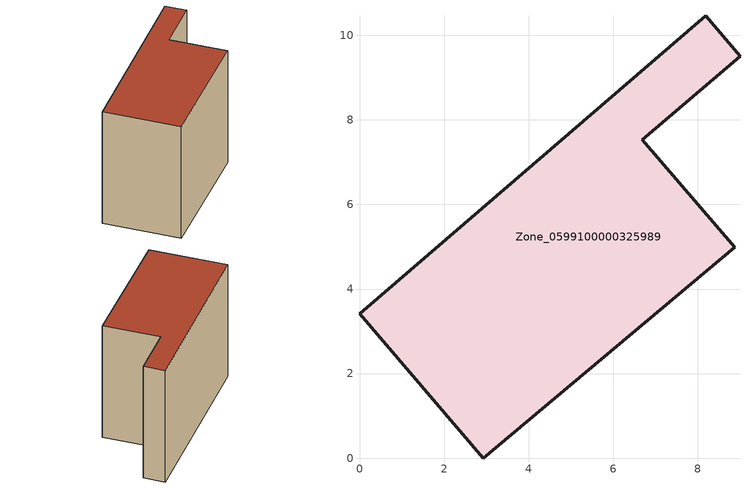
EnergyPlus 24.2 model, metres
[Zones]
Zone_0599100000325989
 floor ground (C_G): 0,3.41 8.19,10.46 9,9.51 6.69,7.53 8.87,4.99 2.93,0 z0
 wall outside (C_F): 2.93,0 8.87,4.99 6.69,7.53 9,9.51 8.19,10.46 0,3.41 2.93,0 z0:7.29
 roof outside (C_R): 8.19,10.46 0,3.41 2.93,0 8.87,4.99 6.69,7.53 9,9.51 z7.29
[BUILDING]
Pand.0599100000325989: North Axis=0; Terrain=City; Loads Convergence Tolerance Value=0.04; Temperature Convergence Tolerance Value=0.4; Solar Distribution=FullExterior; Maximum Number of Warmup Days=25; Minimum Number of Warmup Days=1
[Site:Location]
Rotterdam.The.Hague.AP_ZH_NLD Design_Conditions: Latitude=51.96; Longitude=4.45; Time Zone=1; Elevation=-4.5
[SITE:GROUNDTEMPERATURE:BUILDINGSURFACE]
18, 18, 18, 18, 18, 18, 18, 18, 18, 18, 18, 18
[MATERIAL] Thermal Absorptance=0.9; Solar Absorptance=0.7; Visible Absorptance=0.7
Name | Roughness | Thickness | Conductivity | Density | Specific Heat
G.TI.1946 | MediumSmooth | 0.15 | 1 | 540 | 1210
F.TI.1946 | Rough | 0.3 | 0.857143 | 1920 | 840
R.TI.1946 | MediumRough | 0.2 | 0.1 | 1500 | 1000
[CONSTRUCTION]
C_G: G.TI.1946
C_F: F.TI.1946
C_R: R.TI.1946
[ZONE]
Zone_0599100000325989: Type=1; Multiplier=1; Ceiling Height=Autocalculate; Volume=Autocalculate; Floor Area=autocalculate; Part of Total Floor Area=Yes
[ZONEINFILTRATION:DESIGNFLOWRATE]
Infil_Zone_0599100000325989: Zone or ZoneList or Space or SpaceList=Zone_0599100000325989; Schedule=AlwaysOn; Design Flow Rate Calculation Method=Flow/Area; Flow Rate per Floor Area=0.003; Constant Term Coefficient=1; Temperature Term Coefficient=0; Velocity Term Coefficient=0; Velocity Squared Term Coefficient=0
[HVACTEMPLATE:ZONE:IDEALLOADSAIRSYSTEM]
Zone_0599100000325989: Maximum Heating Supply Air Temperature=50; Minimum Cooling Supply Air Temperature=13; Maximum Heating Supply Air Humidity Ratio=0.0156; Minimum Cooling Supply Air Humidity Ratio=0.0077; Heating Limit=NoLimit; Cooling Limit=NoLimit; Dehumidification Control Type=ConstantSensibleHeatRatio; Cooling Sensible Heat Ratio=0.7; Dehumidification Setpoint=60; Humidification Control Type=None; Humidification Setpoint=30; Outdoor Air Method=None; Outdoor Air Flow Rate per Person=0.00944; Outdoor Air Flow Rate per Zone Floor Area=0; Outdoor Air Flow Rate per Zone=0; Demand Controlled Ventilation Type=None; Outdoor Air Economizer Type=NoEconomizer; Heat Recovery Type=None; Sensible Heat Recovery Effectiveness=0.7; Latent Heat Recovery Effectiveness=0.65
[ZONECONTROL:THERMOSTAT]
ThermostatControl_Zone_0599100000325989: Zone or ZoneList=Zone_0599100000325989; Control Type Schedule=DualSetpointControlType; Control 1=Thermostat_Zone_0599100000325989; Temperature Difference Between Cutout And Setpoint=0
[THERMOSTATSETPOINT:DUALSETPOINT]
Thermostat_Zone_0599100000325989: Heating Setpoint Temperature Schedule=HeatingSetpoint_Zone_0599100000325989; Cooling Setpoint Temperature Schedule=CoolingSetpoint_Zone_0599100000325989
[SCHEDULE:COMPACT]
HeatingSetpoint_Zone_0599100000325989: Through: 12/31, For: AllDays, Until: 24:00, 21
CoolingSetpoint_Zone_0599100000325989: Through: 12/31, For: AllDays, Until: 24:00, 24
DualSetpointControlType: Through: 12/31, For: AllDays, Until: 24:00, 4
AlwaysOn: Through: 12/31, For: AllDays, Until: 24:00, 1
